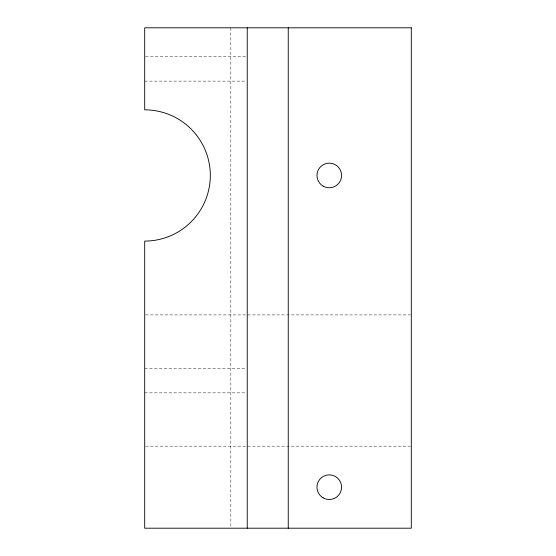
<?xml version="1.0" encoding="UTF-8"?>
<svg xmlns="http://www.w3.org/2000/svg" width="556" height="556" viewBox="0 0 556 556"><rect width="100%" height="100%" fill="white"/><g stroke="black" fill="none" stroke-linecap="round" stroke-linejoin="round"><path stroke-width="0.42" stroke-dasharray="2.78 2.08" d="M145.561 56.51L246.377 56.51M144.699 81.12L246.377 81.12M145.568 314.911L410.432 314.911M144.699 368.239L246.377 368.239M144.699 392.849L246.377 392.849M145.568 446.169L410.432 446.169M230.83 27.8L230.83 527.331"/><path stroke-width="0.83" d="M288.251 27.8L288.251 528.2M247.239 27.8L247.239 528.2M411.301 27.8L144.699 27.8L144.699 109.831A65.629 65.629 0 0 1 210.321 175.46A65.629 65.629 0 0 1 144.699 241.089L144.699 528.2L411.301 528.2L411.301 27.8M323.119 497.842A12.301 12.301 0 0 0 341.579 487.181A12.301 12.301 0 0 0 323.119 476.527A12.301 12.301 0 0 0 323.119 497.842M323.119 186.114A12.301 12.301 0 0 0 341.579 175.46A12.301 12.301 0 0 0 323.119 164.805A12.301 12.301 0 0 0 323.119 186.114"/></g></svg>
